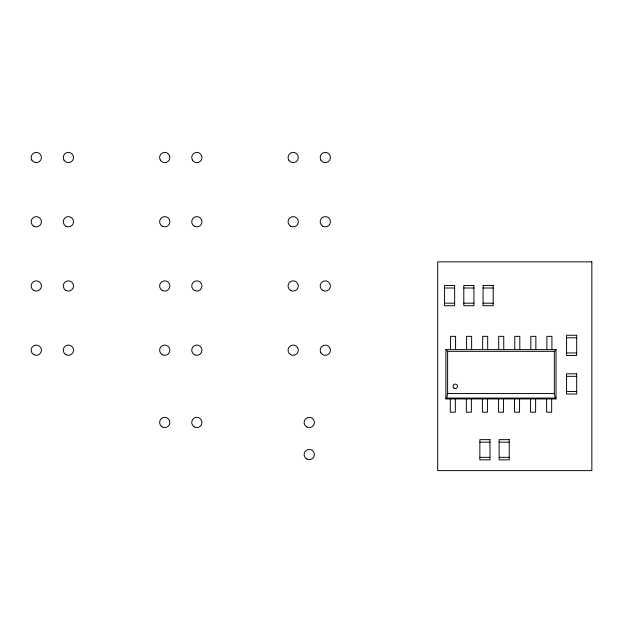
<?xml version="1.0" encoding="UTF-8"?>
<svg xmlns="http://www.w3.org/2000/svg" width="623" height="623" viewBox="0 0 623 623"><rect width="100%" height="100%" fill="white"/><g stroke="black" fill="none" stroke-linecap="round" stroke-linejoin="round"><path stroke-width="0.93" d="M445.912 398.93L446.761 398.081L447.618 393.549L447.618 351.333L445.912 349.628L445.912 398.93L556.035 398.93L556.035 349.628L445.912 349.628M447.618 351.333L554.33 351.333L556.035 349.628M444.534 288.013L454.65 288.013M463.8 288.013L473.916 288.013M483.066 288.013L493.182 288.013M444.534 303.191L454.65 303.191M463.8 303.191L473.916 303.191M483.066 303.191L493.182 303.191M566.564 337.791L576.68 337.791M566.564 352.961L576.68 352.961M566.564 376.331L576.68 376.331M566.564 391.501L576.68 391.501M447.618 393.549L554.33 393.549L555.179 398.081L556.035 398.93M446.761 398.081L555.179 398.081M479.858 442.159L489.974 442.159M499.124 442.159L509.24 442.159M479.858 457.337L489.974 457.337M499.124 457.337L509.24 457.337M554.33 351.333L554.33 393.549M551.923 349.628L551.923 336.35L546.869 336.35L546.869 349.628M551.667 398.93L551.667 412.208L546.612 412.208L546.612 398.93M535.866 349.628L535.866 336.35L530.812 336.35L530.812 349.628M535.616 398.93L535.616 412.208L530.555 412.208L530.555 398.93M519.808 349.628L519.808 336.35L514.754 336.35L514.754 349.628M519.559 398.93L519.559 412.208L514.497 412.208L514.497 398.93M503.75 349.628L503.75 336.35L498.696 336.35L498.696 349.628M503.501 398.93L503.501 412.208L498.439 412.208L498.439 398.93M487.692 349.628L487.692 336.35L482.638 336.35L482.638 349.628M487.443 398.93L487.443 412.208L482.389 412.208L482.389 398.93M471.642 349.628L471.642 336.35L466.58 336.35L466.58 349.628M471.385 398.93L471.385 412.208L466.331 412.208L466.331 398.93M455.584 349.628L455.584 336.35L450.522 336.35L450.522 349.628M455.327 398.93L455.327 412.208L450.273 412.208L450.273 398.93M591.85 261.878L437.704 261.878L437.704 470.622L591.85 470.622L591.85 261.878M454.65 285.49L444.534 285.49L444.534 305.714L454.65 305.714L454.65 285.49M473.916 285.49L463.8 285.49L463.8 305.714L473.916 305.714L473.916 285.49M493.182 285.49L483.066 285.49L483.066 305.714L493.182 305.714L493.182 285.49M576.68 335.26L566.564 335.26L566.564 355.492L576.68 355.492L576.68 335.26M576.68 373.8L566.564 373.8L566.564 394.032L576.68 394.032L576.68 373.8M489.974 439.636L479.858 439.636L479.858 459.86L489.974 459.86L489.974 439.636M509.24 439.636L499.124 439.636L499.124 459.86L509.24 459.86L509.24 439.636M306.68 459.011A5.132 5.132 0 0 0 314.381 454.564A5.132 5.132 0 0 0 306.68 450.118A5.132 5.132 0 0 0 306.68 459.011M306.68 426.895A5.132 5.132 0 0 0 314.381 422.449A5.132 5.132 0 0 0 306.68 418.002A5.132 5.132 0 0 0 306.68 426.895M290.63 290.411A5.132 5.132 0 0 0 298.324 285.965A5.132 5.132 0 0 0 290.63 281.518A5.132 5.132 0 0 0 290.63 290.411M322.737 290.411A5.132 5.132 0 0 0 330.439 285.965A5.132 5.132 0 0 0 322.737 281.518A5.132 5.132 0 0 0 322.737 290.411M162.175 290.411A5.132 5.132 0 0 0 169.869 285.965A5.132 5.132 0 0 0 162.175 281.518A5.132 5.132 0 0 0 162.175 290.411M194.283 290.411A5.132 5.132 0 0 0 201.984 285.965A5.132 5.132 0 0 0 194.283 281.518A5.132 5.132 0 0 0 194.283 290.411M33.72 290.411A5.132 5.132 0 0 0 41.414 285.965A5.132 5.132 0 0 0 33.72 281.518A5.132 5.132 0 0 0 33.72 290.411M65.828 290.411A5.132 5.132 0 0 0 73.53 285.965A5.132 5.132 0 0 0 65.828 281.518A5.132 5.132 0 0 0 65.828 290.411M290.63 226.188A5.132 5.132 0 0 0 298.324 221.741A5.132 5.132 0 0 0 290.63 217.295A5.132 5.132 0 0 0 290.63 226.188M322.737 226.188A5.132 5.132 0 0 0 330.439 221.741A5.132 5.132 0 0 0 322.737 217.295A5.132 5.132 0 0 0 322.737 226.188M162.175 226.188A5.132 5.132 0 0 0 169.869 221.741A5.132 5.132 0 0 0 162.175 217.295A5.132 5.132 0 0 0 162.175 226.188M194.283 226.188A5.132 5.132 0 0 0 201.984 221.741A5.132 5.132 0 0 0 194.283 217.295A5.132 5.132 0 0 0 194.283 226.188M33.72 226.188A5.132 5.132 0 0 0 41.414 221.741A5.132 5.132 0 0 0 33.72 217.295A5.132 5.132 0 0 0 33.72 226.188M65.828 226.188A5.132 5.132 0 0 0 73.53 221.741A5.132 5.132 0 0 0 65.828 217.295A5.132 5.132 0 0 0 65.828 226.188M288.745 160.08A5.132 5.132 0 0 0 297.638 160.08A5.132 5.132 0 0 0 293.192 152.378A5.132 5.132 0 0 0 288.745 160.08M320.861 160.08A5.132 5.132 0 0 0 329.754 160.08A5.132 5.132 0 0 0 325.307 152.378A5.132 5.132 0 0 0 320.861 160.08M160.29 160.08A5.132 5.132 0 0 0 169.183 160.08A5.132 5.132 0 0 0 164.737 152.378A5.132 5.132 0 0 0 160.29 160.08M192.406 160.08A5.132 5.132 0 0 0 201.299 160.08A5.132 5.132 0 0 0 196.852 152.378A5.132 5.132 0 0 0 192.406 160.08M31.835 160.08A5.132 5.132 0 0 0 40.729 160.08A5.132 5.132 0 0 0 36.282 152.378A5.132 5.132 0 0 0 31.835 160.08M63.951 160.08A5.132 5.132 0 0 0 72.844 160.08A5.132 5.132 0 0 0 68.398 152.378A5.132 5.132 0 0 0 63.951 160.08M162.175 426.895A5.132 5.132 0 0 0 169.869 422.449A5.132 5.132 0 0 0 162.175 418.002A5.132 5.132 0 0 0 162.175 426.895M194.283 426.895A5.132 5.132 0 0 0 201.984 422.449A5.132 5.132 0 0 0 194.283 418.002A5.132 5.132 0 0 0 194.283 426.895M33.72 354.643A5.132 5.132 0 0 0 41.414 350.196A5.132 5.132 0 0 0 33.72 345.749A5.132 5.132 0 0 0 33.72 354.643M65.828 354.643A5.132 5.132 0 0 0 73.53 350.196A5.132 5.132 0 0 0 65.828 345.749A5.132 5.132 0 0 0 65.828 354.643M290.63 354.643A5.132 5.132 0 0 0 298.324 350.196A5.132 5.132 0 0 0 290.63 345.749A5.132 5.132 0 0 0 290.63 354.643M320.861 352.758A5.132 5.132 0 0 0 329.754 352.758A5.132 5.132 0 0 0 325.307 345.064A5.132 5.132 0 0 0 320.861 352.758M162.175 354.643A5.132 5.132 0 0 0 169.869 350.196A5.132 5.132 0 0 0 162.175 345.749A5.132 5.132 0 0 0 162.175 354.643M194.283 354.643A5.132 5.132 0 0 0 201.984 350.196A5.132 5.132 0 0 0 194.283 345.749A5.132 5.132 0 0 0 194.283 354.643M454.159 388.261A2.235 2.235 0 0 0 457.516 386.33A2.235 2.235 0 0 0 454.159 384.391A2.235 2.235 0 0 0 454.159 388.261"/></g></svg>
